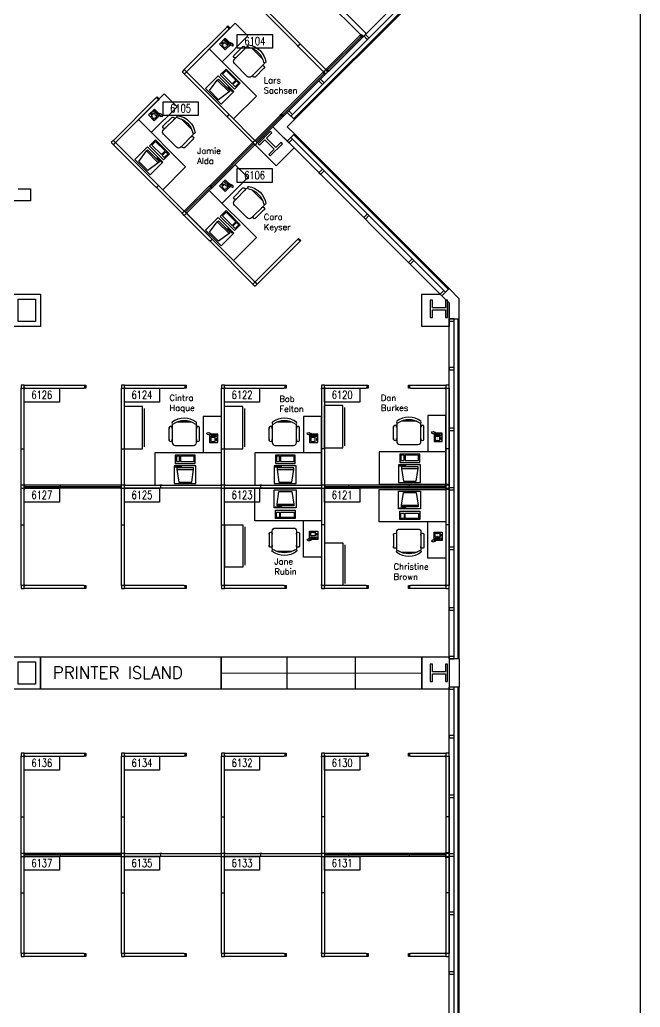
# Model space of a CAD drawing. Header units: inches. Extents: x 619 to 14864, y 611 to 3754.
# Drawn here: x 10324 to 10938, y 1973 to 2950 of the extents above; entities that cross this region are included whole.
import ezdxf
from ezdxf.enums import TextEntityAlignment as Align

# ---------------------------------------------------------------- set-up
doc = ezdxf.new("R2010")
doc.units = ezdxf.units.IN
doc.header["$MEASUREMENT"] = 0
doc.layers.get('0').update_dxf_attribs({"linetype": 'CONTINUOUS'})
for name, color, linetype in [('CHAIRS', 4, 'CONTINUOUS'), ('CPU', 6, 'CONTINUOUS'), ('E-B-FURR', 6, 'CONTINUOUS'), ('E-B-GLAZ', 8, 'CONTINUOUS'), ('E-B-MULL', 8, 'CONTINUOUS'), ('E-B-SHEL', 2, 'CONTINUOUS'), ('E-S-COLM', 8, 'CONTINUOUS'), ('EMPLOYEE', 1, 'CONTINUOUS'), ('FILE_CABINETS', 1, 'CONTINUOUS'), ('Frame', 10, 'CONTINUOUS'), ('FURNITURE', 3, 'CONTINUOUS'), ('PANELS_201', 6, 'CONTINUOUS'), ('PHONES', 4, 'CONTINUOUS'), ('PRINTER_ISLAND', 7, 'CONTINUOUS'), ('RMNUM', 40, 'CONTINUOUS')]:
    doc.layers.add(name, color=color, linetype=linetype)
doc.styles.add('ARCHITXT', font='simplex.shx')
doc.styles.add('ROMANS', font='romans', dxfattribs={"width": 0.75, "height": 8})

# ---------------------------------------------------------------- blocks, each defined once
blk = doc.blocks.new('RMNUM')
at = {"layer": 'RMNUM'}
blk.add_lwpolyline([(-16.33354, 6.674702), (18.388073, 6.674702), (18.388073, -6.982766), (-16.33354, -6.982766), (-16.33354, 6.674702)], dxfattribs=at)
at = {"layer": 'RMNUM', "style": 'ROMANS', "width": 0.75}
blk.add_attdef('NUMBER', text='', height=8, dxfattribs=at).set_placement((1.027267, 0.114097), align=Align.MIDDLE_CENTER)
blk = doc.blocks.new('DESK2')
for p, q in [((33, 0), (-33, 0)), ((-33, 0), (-33, -68)), ((33, -32), (33, 0)), ((-33, -32), (33, -32)), ((-15, -68), (-15, -32)), ((-33, -68), (-15, -68))]:
    blk.add_line(p, q)
blk = doc.blocks.new('RECTANG')
for p, q in [((1, 1), (0, 1)), ((0, 1), (0, 0)), ((1, 0), (1, 1)), ((0, 0), (1, 0))]:
    blk.add_line(p, q)
blk = doc.blocks.new('IBMAT', base_point=(61, 306))
for p, q in [((75, 307), (75, 306)), ((81, 307), (75, 307)), ((81, 306), (81, 307))]:
    blk.add_line(p, q)
at = {"xscale": 21, "yscale": 17, "zscale": 21}
blk.add_blockref('RECTANG', (61, 306), dxfattribs=at)
blk = doc.blocks.new('KEYBOARD', base_point=(60, 294))
for p, xscale, yscale, zscale in [((60, 294), 19, 8, 19), ((61, 295), 13, 5, 13), ((75, 295), 3, 5, 3)]:
    blk.add_blockref('RECTANG', p, dxfattribs=dict(xscale=xscale, yscale=yscale, zscale=zscale))
blk = doc.blocks.new('COMPUTER')
for p, q in [((-6.64, 16.23), (-8.5, 3.5)), ((6.08, 16.23), (-6.64, 16.23)), ((8, 3.5), (6.08, 16.23)), ((-8.5, 3.5), (-8.5, 2.04)), ((8, 3.5), (-8.5, 3.5)), ((-8.5, 2.04), (8, 2.04)), ((8, 2.04), (8, 3.5))]:
    blk.add_line(p, q)
at = {"xscale": 1.033846153846154, "yscale": 1.033846153846154, "zscale": 1.033846153846154}
for name, p in [('IBMAT', (-10.86, 0)), ('KEYBOARD', (-10.05, -10.5))]:
    blk.add_blockref(name, p, dxfattribs=at)
blk = doc.blocks.new('CHAIR7')
for p, q in [((20, 12), (3, 12)), ((5.12, 15.04), (17.88, 15.04)), ((0, 9), (0, -9)), ((23, -7.44), (23, 7.44)), ((3, -12), (20, -12)), ((5.12, -15), (17.88, -15))]:
    blk.add_line(p, q)
for centre, radius, start, end in [((3, 9), 3, 90, 180), ((5.56, 13.54), 1.56, 73.7398, 286.2602), ((17.44, 13.54), 1.56, 253.7398, 106.2602), ((20, 9), 3, 62.41556, 90), ((22.34, 11.12), 1.1, 53.30994, 212.02741), ((4.82, 0), 19.64, 327.57575, 32.42425), ((7, 0), 20, 323.1301, 36.8699), ((3, -9), 3, 180, 270), ((5.56, -13.5), 1.56, 73.7398, 286.2602), ((17.44, -13.5), 1.56, 253.7398, 106.2602), ((20, -9), 3, 270, 297.58444), ((22.34, -11.12), 1.1, 147.97259, 306.69006)]:
    blk.add_arc(centre, radius, start, end)
blk = doc.blocks.new('FC42X18D')
for p, q in [((-21, 0), (-21, -18)), ((-21, 0), (21, 0)), ((21, -18), (21, 0)), ((-21, -18), (21, -18)), ((-19, -20), (19, -20))]:
    blk.add_line(p, q)
blk = doc.blocks.new('FNPHONE')
for p, q in [((-9.1, 0.22), (-9.7, 0.02)), ((-8.9, 0.62), (-9.5, 0.42)), ((-8.7, 1.02), (-9.3, 0.82)), ((-8.5, 1.42), (-9.1, 1.22)), ((-8.3, 1.82), (-8.9, 1.62)), ((-7.14, 0.56), (-7.5, -0.58)), ((-7.29, 6.54), (-7.29, 1.54)), ((-6.29, 6.54), (-6.29, 1.54)), ((-3.87, 4.85), (-3.87, 4.85)), ((-3.87, 3.91), (-3.87, 3.91)), ((-3.87, 2.97), (-3.87, 2.97)), ((-3.87, 2.03), (-3.87, 2.03)), ((-2.94, 4.85), (-2.94, 4.85)), ((-2.94, 3.91), (-2.94, 3.91)), ((-2.94, 2.97), (-2.94, 2.97)), ((-2.94, 2.03), (-2.94, 2.03)), ((-2, 4.85), (-2, 4.85)), ((-2, 3.91), (-2, 3.91)), ((-2, 2.97), (-2, 2.97)), ((-2, 2.03), (-2, 2.03)), ((-9.3, -0.18), (-9.9, -0.38)), ((-9.3, -0.58), (-9.9, -0.78)), ((-9.3, -0.98), (-9.9, -1.18)), ((-9.3, -1.38), (-9.9, -1.58)), ((-9.1, -1.78), (-9.7, -1.98)), ((-8.9, -2.18), (-9.5, -2.38)), ((-8.43, -2.46), (-9.03, -2.66)), ((-7.9, -1.98), (-8.5, -2.18)), ((-7.7, -1.58), (-8.3, -1.78)), ((-7.5, -1.18), (-8.1, -1.38)), ((-7.3, -0.78), (-7.9, -0.98))]:
    blk.add_line(p, q)
for centre, start, end in [((-6.79, 6.54), 298.49146, 241.50854), ((-6.79, 1.54), 118.49146, 61.50854)]:
    blk.add_arc(centre, 1.05, start, end)
for p, xscale, yscale, zscale in [((-8.21, 0), 8.20528234483245, 8.104073169521023, 8.20528234483245), ((-4.81, 1.25), 3.75, 4.375, 3.75), ((-4.03, 6.72), 2.03125, 0.46875, 2.03125)]:
    blk.add_blockref('RECTANG', p, dxfattribs=dict(xscale=xscale, yscale=yscale, zscale=zscale))

msp = doc.modelspace()

# ---------------------------------------------------------------- linework, layer by layer
at = {"layer": 'E-B-FURR'}
for p, q in [((10748.63, 3018.14), (10588.63, 2858.14)), ((10666.85, 2936.39), (10592.6, 3010.63)), ((10663.31, 2932.85), (10589.07, 3007.1)), ((10664.28, 2933.82), (10663.31, 2932.85)), ((10665.88, 2935.41), (10666.85, 2936.39)), ((10577.67, 2805.46), (10556.81, 2826.32)), ((10741.56, 2676.93), (10595.35, 2823.14)), ((10322.72, 2782.7), (10334.72, 2782.7)), ((10334.72, 2782.7), (10334.72, 2770.7)), ((10334.72, 2770.7), (10144.72, 2770.7)), ((10748.63, 2318), (10748.63, 2654)), ((10748.63, 1958), (10748.63, 2290))]:
    msp.add_line(p, q, dxfattribs=at)
for points in [[(10556.81, 2826.32), (10574.49, 2844)], [(10574.49, 2844), (10595.35, 2823.14)], [(10577.67, 2805.46), (10595.35, 2823.14)], [(10748.63, 2669.86), (10748.63, 2646.52), (10721.63, 2646.52), (10721.63, 2678.52), (10739.97, 2678.52)]]:
    msp.add_lwpolyline(points, dxfattribs=at)
for points in [[(10344.63, 2678.52), (10344.63, 2646.52), (10317.63, 2646.52), (10317.63, 2678.52)], [(10339.63, 2673.52), (10339.63, 2651.52), (10322.63, 2651.52), (10322.63, 2673.52)], [(10344.63, 2320), (10344.63, 2288), (10317.63, 2288), (10317.63, 2320)], [(10339.63, 2315), (10339.63, 2293), (10322.63, 2293), (10322.63, 2315)], [(10748.63, 2320), (10748.63, 2288), (10721.63, 2288), (10721.63, 2320)]]:
    msp.add_lwpolyline(points, close=True, dxfattribs=at)
at = {"layer": 'E-B-GLAZ'}
for p, q in [((10743.65, 3006.08), (10592.17, 2854.61)), ((10746.47, 3003.26), (10595, 2851.78)), ((10747.18, 3002.55), (10595.7, 2851.07)), ((10745.1, 2680.46), (10592.17, 2833.39)), ((10747.93, 2683.29), (10595, 2836.22)), ((10748.63, 2684), (10595.7, 2836.93)), ((10753.63, 2318), (10753.63, 2654)), ((10757.63, 2318), (10757.63, 2654)), ((10758.63, 2318), (10758.63, 2654)), ((10753.63, 1958), (10753.63, 2290)), ((10757.63, 1958), (10757.63, 2290)), ((10758.63, 1958), (10758.63, 2290))]:
    msp.add_line(p, q, dxfattribs=at)
at = {"layer": 'E-B-MULL'}
for points in [[(10667.84, 2930.28), (10664.3, 2933.81), (10665.89, 2935.4), (10669.43, 2931.87)], [(10625.05, 2887.49), (10621.51, 2891.02), (10619.92, 2889.43), (10623.46, 2885.9)], [(10592.17, 2854.61), (10588.63, 2858.14), (10590.22, 2859.73), (10593.76, 2856.2)], [(10592.17, 2833.39), (10588.63, 2829.86), (10590.22, 2828.27), (10593.76, 2831.8)], [(10625.05, 2800.51), (10621.51, 2796.98), (10619.92, 2798.57), (10623.46, 2802.1)], [(10667.84, 2757.72), (10664.3, 2754.19), (10665.89, 2752.6), (10669.43, 2756.13)], [(10712.22, 2713.34), (10708.68, 2709.81), (10710.27, 2708.22), (10713.81, 2711.75)], [(10743.51, 2682.06), (10739.97, 2678.52), (10741.56, 2676.93), (10745.1, 2680.46)], [(10753.63, 2654), (10748.63, 2654), (10748.63, 2651.75), (10753.63, 2651.75)], [(10753.63, 2606), (10748.63, 2606), (10748.63, 2603.75), (10753.63, 2603.75)], [(10753.63, 2546), (10748.63, 2546), (10748.63, 2543.75), (10753.63, 2543.75)], [(10753.63, 2487.12), (10748.63, 2487.12), (10748.63, 2484.88), (10753.63, 2484.88)], [(10753.63, 2428.25), (10748.63, 2428.25), (10748.63, 2426), (10753.63, 2426)], [(10753.63, 2368.25), (10748.63, 2368.25), (10748.63, 2366), (10753.63, 2366)], [(10753.63, 2320.25), (10748.63, 2320.25), (10748.63, 2318), (10753.63, 2318)], [(10753.63, 2290), (10748.63, 2290), (10748.63, 2287.75), (10753.63, 2287.75)], [(10753.63, 2242), (10748.63, 2242), (10748.63, 2239.75), (10753.63, 2239.75)], [(10753.63, 2183), (10748.63, 2183), (10748.63, 2180.75), (10753.63, 2180.75)], [(10753.63, 2125.12), (10748.63, 2125.12), (10748.63, 2122.88), (10753.63, 2122.88)], [(10753.63, 2067.25), (10748.63, 2067.25), (10748.63, 2065), (10753.63, 2065)], [(10753.63, 2008.25), (10748.63, 2008.25), (10748.63, 2006), (10753.63, 2006)]]:
    msp.add_lwpolyline(points, close=True, dxfattribs=at)
at = {"layer": 'E-B-SHEL'}
for p, q in [((10588.63, 2858.14), (10574.49, 2844)), ((10595.7, 2851.07), (10588.63, 2858.14)), ((10588.63, 2829.86), (10574.49, 2844)), ((10595.7, 2851.07), (10588.63, 2844)), ((10595.7, 2836.93), (10588.63, 2844)), ((10595.7, 2836.93), (10588.63, 2829.86)), ((10741.56, 2676.93), (10748.63, 2684)), ((10741.56, 2676.93), (10748.63, 2669.86)), ((10748.63, 2684), (10758.63, 2674)), ((10748.63, 2654), (10748.63, 2669.86)), ((10758.63, 2654), (10758.63, 2674)), ((10748.63, 2654), (10758.63, 2654)), ((10758.63, 2318), (10748.63, 2318)), ((10748.63, 2318), (10748.63, 2290)), ((10758.63, 2318), (10758.63, 2290)), ((10758.63, 2290), (10748.63, 2290))]:
    msp.add_line(p, q, dxfattribs=at)
at = {"layer": 'E-S-COLM'}
for points in [[(10573.35, 2837.91), (10571.94, 2839.33), (10559.92, 2827.31), (10561.33, 2825.89), (10566.64, 2831.2), (10575.83, 2822), (10570.53, 2816.7), (10571.94, 2815.29), (10583.96, 2827.31), (10582.55, 2828.72), (10577.24, 2823.42), (10568.05, 2832.61)], [(10745.13, 2655.5), (10747.13, 2655.5), (10747.13, 2672.5), (10745.13, 2672.5), (10745.13, 2665), (10732.13, 2665), (10732.13, 2672.5), (10730.13, 2672.5), (10730.13, 2655.5), (10732.13, 2655.5), (10732.13, 2663), (10745.13, 2663)], [(10745.13, 2295.5), (10747.13, 2295.5), (10747.13, 2312.5), (10745.13, 2312.5), (10745.13, 2305), (10732.13, 2305), (10732.13, 2312.5), (10730.13, 2312.5), (10730.13, 2295.5), (10732.13, 2295.5), (10732.13, 2303), (10745.13, 2303)]]:
    msp.add_lwpolyline(points, close=True, dxfattribs=at)
at = {"layer": 'FILE_CABINETS'}
for p, q in [((10588.11, 2319.78), (10588.15, 2287.83)), ((10655.69, 2320), (10655.74, 2287.92)), ((10523.31, 2303.88), (10721.63, 2304))]:
    msp.add_line(p, q, dxfattribs=at)
msp.add_lwpolyline([(10523.31, 2320), (10721.63, 2320), (10721.63, 2288), (10523.31, 2287.75)], close=True, dxfattribs=at)
at = {"layer": 'Frame', "lineweight": -3}
msp.add_lwpolyline([(7993.64, 3753.89), (10937.7, 3753.89), (10937.7, 610.73), (7993.64, 610.73)], close=True, dxfattribs=at)
at = {"layer": 'PANELS_201', "linetype": 'Continuous'}
for p, q in [((10628.94, 2898.45), (10626.82, 2900.57)), ((10624.7, 2898.45), (10626.82, 2896.33)), ((10584.39, 2853.9), (10582.27, 2856.02)), ((10745.63, 2526.5), (10745.63, 2524.5)), ((10748.63, 2525.5), (10745.63, 2525.5)), ((10748.63, 2526.5), (10748.63, 2524.5)), ((10428.63, 2489.5), (10462.63, 2489.5)), ((10462.63, 2486.5), (10428.63, 2486.5)), ((10464.63, 2489.5), (10522.63, 2489.5)), ((10522.63, 2486.5), (10464.63, 2486.5)), ((10527.63, 2489.5), (10561.63, 2489.5)), ((10561.63, 2486.5), (10527.63, 2486.5)), ((10563.63, 2489.5), (10621.63, 2489.5)), ((10621.63, 2486.5), (10563.63, 2486.5)), ((10748.63, 2489.5), (10745.63, 2489.5)), ((10745.63, 2486.5), (10748.63, 2486.5)), ((10745.63, 2451.5), (10745.63, 2449.5)), ((10748.63, 2451.5), (10748.63, 2449.5)), ((10748.63, 2450.5), (10745.63, 2450.5)), ((10745.63, 2162.5), (10745.63, 2160.5)), ((10748.63, 2161.5), (10745.63, 2161.5)), ((10748.63, 2162.5), (10748.63, 2160.5)), ((10428.63, 2125.5), (10462.63, 2125.5)), ((10462.63, 2122.5), (10428.63, 2122.5)), ((10464.63, 2125.5), (10522.63, 2125.5)), ((10522.63, 2122.5), (10464.63, 2122.5)), ((10527.63, 2125.5), (10561.63, 2125.5)), ((10561.63, 2122.5), (10527.63, 2122.5)), ((10563.63, 2125.5), (10621.63, 2125.5)), ((10621.63, 2122.5), (10563.63, 2122.5)), ((10748.63, 2125.5), (10745.63, 2125.5)), ((10745.63, 2122.5), (10748.63, 2122.5)), ((10745.63, 2087.5), (10745.63, 2085.5)), ((10748.63, 2086.5), (10745.63, 2086.5)), ((10748.63, 2087.5), (10748.63, 2085.5))]:
    msp.add_line(p, q, dxfattribs=at)
for points in [[(10598.53, 2924.61), (10557.52, 2965.62)], [(10600.65, 2926.73), (10559.64, 2967.74)], [(10487.52, 2901.28), (10528.53, 2942.29)], [(10489.64, 2899.15), (10530.65, 2940.17)], [(10528.53, 2942.29), (10529.24, 2942.99), (10529.94, 2943.7), (10532.07, 2941.58), (10530.65, 2940.17)], [(10531.36, 2940.87), (10529.24, 2942.99)], [(10660.05, 2933.8), (10627.52, 2901.28)], [(10661.82, 2933.45), (10627.88, 2899.51)], [(10662.17, 2931.68), (10629.65, 2899.15)], [(10660.13, 2933.95), (10660.87, 2934.62), (10661.62, 2935.29), (10663.62, 2933.06), (10662.14, 2931.72)], [(10662.88, 2932.39), (10660.87, 2934.62)], [(10599.95, 2923.2), (10598.53, 2924.61)], [(10599.24, 2923.9), (10601.36, 2926.02)], [(10623.99, 2899.15), (10599.95, 2923.2)], [(10602.07, 2925.32), (10600.65, 2926.73)], [(10626.11, 2901.28), (10602.07, 2925.32)], [(10486.81, 2900.57), (10484.69, 2898.45), (10486.81, 2896.33)], [(10489.64, 2899.15), (10488.93, 2898.45), (10486.81, 2900.57), (10487.52, 2901.28)], [(10626.11, 2901.28), (10626.82, 2900.57), (10624.7, 2898.45), (10623.99, 2899.15)], [(10626.11, 2899.86), (10626.82, 2900.57), (10627.52, 2901.28), (10629.65, 2899.15), (10628.23, 2897.74)], [(10629.65, 2899.15), (10628.94, 2898.45), (10626.82, 2900.57), (10627.52, 2901.28)], [(10487.52, 2895.62), (10486.81, 2896.33), (10488.93, 2898.45), (10489.64, 2897.74)], [(10528.53, 2854.61), (10487.52, 2895.62)], [(10530.65, 2856.73), (10489.64, 2897.74)], [(10623.99, 2897.74), (10582.98, 2856.73)], [(10625.76, 2897.39), (10583.33, 2854.96)], [(10626.11, 2895.62), (10585.1, 2854.61)], [(10627.52, 2897.03), (10626.82, 2896.33), (10626.11, 2895.62), (10623.99, 2897.74), (10625.4, 2899.15)], [(10623.99, 2897.74), (10624.7, 2898.45), (10626.82, 2896.33), (10626.11, 2895.62)], [(10628.94, 2898.45), (10626.82, 2896.33)], [(10417.51, 2831.27), (10458.53, 2872.28)], [(10458.53, 2872.28), (10459.23, 2872.99), (10459.94, 2873.7), (10462.06, 2871.58), (10460.65, 2870.16)], [(10461.35, 2870.87), (10459.23, 2872.99)], [(10419.64, 2829.15), (10460.65, 2870.16)], [(10529.94, 2853.19), (10528.53, 2854.61)], [(10529.24, 2853.9), (10531.36, 2856.02)], [(10553.99, 2829.15), (10529.94, 2853.19)], [(10532.07, 2855.31), (10530.65, 2856.73)], [(10556.11, 2831.27), (10532.07, 2855.31)], [(10581.56, 2855.31), (10557.52, 2831.27)], [(10583.33, 2854.96), (10557.87, 2829.5)], [(10583.68, 2853.19), (10559.64, 2829.15)], [(10581.56, 2855.31), (10582.27, 2856.02), (10582.98, 2856.73), (10585.1, 2854.61), (10583.68, 2853.19)], [(10582.98, 2856.73), (10581.56, 2855.31)], [(10584.39, 2853.9), (10582.27, 2856.02)], [(10585.1, 2854.61), (10583.68, 2853.19)], [(10416.81, 2830.56), (10414.69, 2828.44), (10416.81, 2826.32)], [(10419.64, 2829.15), (10418.93, 2828.44), (10416.81, 2830.56), (10417.51, 2831.27)], [(10417.51, 2825.62), (10416.81, 2826.32), (10418.93, 2828.44), (10419.64, 2827.74)], [(10458.53, 2784.6), (10417.51, 2825.62)], [(10460.65, 2786.72), (10419.64, 2827.74)], [(10512.97, 2786.72), (10553.99, 2827.74)], [(10513.33, 2784.96), (10555.75, 2827.38)], [(10515.09, 2784.6), (10556.11, 2825.62)], [(10556.11, 2831.27), (10556.81, 2830.56), (10554.69, 2828.44), (10553.99, 2829.15)], [(10553.99, 2827.74), (10554.69, 2828.44), (10556.81, 2826.32), (10556.11, 2825.62)], [(10559.64, 2829.15), (10558.94, 2828.44), (10556.81, 2830.56), (10557.52, 2831.27)], [(10558.94, 2828.44), (10556.81, 2826.32)], [(10459.94, 2783.19), (10458.53, 2784.6)], [(10459.23, 2783.9), (10461.35, 2786.02)], [(10483.98, 2759.15), (10459.94, 2783.19)], [(10462.06, 2785.31), (10460.65, 2786.72)], [(10486.1, 2761.27), (10462.06, 2785.31)], [(10487.52, 2761.27), (10511.56, 2785.31)], [(10487.87, 2759.5), (10513.33, 2784.96)], [(10489.64, 2759.15), (10513.68, 2783.19)], [(10511.56, 2785.31), (10512.97, 2786.72)], [(10512.27, 2786.02), (10514.39, 2783.9)], [(10513.68, 2783.19), (10515.09, 2784.6)], [(10486.1, 2761.27), (10486.81, 2760.56), (10484.69, 2758.44), (10483.98, 2759.15)], [(10486.81, 2756.32), (10484.69, 2758.44)], [(10489.64, 2759.15), (10488.93, 2758.44), (10486.81, 2760.56), (10487.52, 2761.27)], [(10487.52, 2755.61), (10486.81, 2756.32), (10488.93, 2758.44), (10489.64, 2757.73)], [(10511.56, 2731.57), (10487.52, 2755.61)], [(10513.68, 2733.69), (10489.64, 2757.73)], [(10512.97, 2730.16), (10511.56, 2731.57)], [(10512.27, 2730.86), (10514.39, 2732.98)], [(10553.99, 2689.14), (10512.97, 2730.16)], [(10515.09, 2732.28), (10513.68, 2733.69)], [(10556.11, 2691.26), (10515.09, 2732.28)], [(10598.53, 2732.28), (10557.52, 2691.26)], [(10600.65, 2730.16), (10559.64, 2689.14)], [(10598.53, 2732.28), (10599.24, 2732.98), (10599.95, 2733.69), (10602.07, 2731.57), (10600.65, 2730.16)], [(10601.36, 2730.86), (10599.24, 2732.98)], [(10556.11, 2691.26), (10556.81, 2690.56), (10554.69, 2688.44), (10553.99, 2689.14)], [(10554.69, 2688.44), (10556.81, 2686.32), (10558.94, 2688.44)], [(10559.64, 2689.14), (10558.94, 2688.44), (10556.81, 2690.56), (10557.52, 2691.26)], [(10328.63, 2588.5), (10325.63, 2588.5), (10325.63, 2585.5)], [(10329.63, 2585.5), (10328.63, 2585.5), (10328.63, 2588.5), (10329.63, 2588.5)], [(10329.63, 2588.5), (10387.63, 2588.5)], [(10387.63, 2588.5), (10388.63, 2588.5), (10389.63, 2588.5), (10389.63, 2585.5), (10387.63, 2585.5)], [(10388.63, 2585.5), (10388.63, 2588.5)], [(10427.63, 2588.5), (10424.63, 2588.5), (10424.63, 2585.5)], [(10428.63, 2585.5), (10427.63, 2585.5), (10427.63, 2588.5), (10428.63, 2588.5)], [(10428.63, 2588.5), (10486.63, 2588.5)], [(10486.63, 2588.5), (10487.63, 2588.5), (10488.63, 2588.5), (10488.63, 2585.5), (10486.63, 2585.5)], [(10487.63, 2585.5), (10487.63, 2588.5)], [(10526.63, 2588.5), (10523.63, 2588.5), (10523.63, 2585.5)], [(10527.63, 2585.5), (10526.63, 2585.5), (10526.63, 2588.5), (10527.63, 2588.5)], [(10527.63, 2588.5), (10585.63, 2588.5)], [(10585.63, 2588.5), (10586.63, 2588.5), (10587.63, 2588.5), (10587.63, 2585.5), (10585.63, 2585.5)], [(10586.63, 2585.5), (10586.63, 2588.5)], [(10625.63, 2588.5), (10622.63, 2588.5), (10622.63, 2585.5)], [(10626.63, 2585.5), (10625.63, 2585.5), (10625.63, 2588.5), (10626.63, 2588.5)], [(10626.63, 2588.5), (10666.63, 2588.5)], [(10666.63, 2588.5), (10667.63, 2588.5), (10668.63, 2588.5), (10668.63, 2585.5), (10666.63, 2585.5)], [(10667.63, 2585.5), (10667.63, 2588.5)], [(10710.63, 2585.5), (10709.63, 2585.5), (10708.63, 2585.5), (10708.63, 2588.5), (10710.63, 2588.5)], [(10709.63, 2588.5), (10709.63, 2585.5)], [(10710.63, 2588.5), (10744.63, 2588.5)], [(10744.63, 2588.5), (10745.63, 2588.5), (10745.63, 2585.5), (10744.63, 2585.5)], [(10748.63, 2585.5), (10748.63, 2588.5), (10745.63, 2588.5)], [(10325.63, 2584.5), (10325.63, 2585.5), (10328.63, 2585.5), (10328.63, 2584.5)], [(10325.63, 2526.5), (10325.63, 2584.5)], [(10328.63, 2526.5), (10328.63, 2584.5)], [(10329.63, 2585.5), (10387.63, 2585.5)], [(10424.63, 2584.5), (10424.63, 2585.5), (10427.63, 2585.5), (10427.63, 2584.5)], [(10424.63, 2526.5), (10424.63, 2584.5)], [(10427.63, 2526.5), (10427.63, 2584.5)], [(10428.63, 2585.5), (10486.63, 2585.5)], [(10523.63, 2584.5), (10523.63, 2585.5), (10526.63, 2585.5), (10526.63, 2584.5)], [(10523.63, 2526.5), (10523.63, 2584.5)], [(10526.63, 2526.5), (10526.63, 2584.5)], [(10527.63, 2585.5), (10585.63, 2585.5)], [(10622.63, 2584.5), (10622.63, 2585.5), (10625.63, 2585.5), (10625.63, 2584.5)], [(10622.63, 2584.5), (10622.63, 2526.5)], [(10625.63, 2584.5), (10625.63, 2526.5)], [(10626.63, 2585.5), (10666.63, 2585.5)], [(10710.63, 2585.5), (10744.63, 2585.5)], [(10745.63, 2584.5), (10745.63, 2585.5), (10748.63, 2585.5), (10748.63, 2584.5)], [(10745.63, 2584.5), (10745.63, 2526.5)], [(10748.63, 2584.5), (10748.63, 2526.5)], [(10325.63, 2524.5), (10325.63, 2526.5)], [(10325.63, 2525.5), (10328.63, 2525.5)], [(10325.63, 2490.5), (10325.63, 2524.5)], [(10328.63, 2524.5), (10328.63, 2526.5)], [(10328.63, 2490.5), (10328.63, 2524.5)], [(10424.63, 2524.5), (10424.63, 2526.5)], [(10424.63, 2525.5), (10427.63, 2525.5)], [(10424.63, 2490.5), (10424.63, 2524.5)], [(10427.63, 2524.5), (10427.63, 2526.5)], [(10427.63, 2490.5), (10427.63, 2524.5)], [(10523.63, 2524.5), (10523.63, 2526.5)], [(10523.63, 2525.5), (10526.63, 2525.5)], [(10523.63, 2490.5), (10523.63, 2524.5)], [(10526.63, 2524.5), (10526.63, 2526.5)], [(10526.63, 2490.5), (10526.63, 2524.5)], [(10622.63, 2526.5), (10622.63, 2524.5)], [(10625.63, 2525.5), (10622.63, 2525.5)], [(10622.63, 2524.5), (10622.63, 2490.5)], [(10625.63, 2526.5), (10625.63, 2524.5)], [(10625.63, 2524.5), (10625.63, 2490.5)], [(10745.63, 2524.5), (10745.63, 2490.5)], [(10748.63, 2524.5), (10748.63, 2490.5)], [(10328.63, 2490.5), (10328.63, 2489.5), (10325.63, 2489.5), (10325.63, 2490.5)], [(10427.63, 2490.5), (10427.63, 2489.5), (10424.63, 2489.5), (10424.63, 2490.5)], [(10526.63, 2490.5), (10526.63, 2489.5), (10523.63, 2489.5), (10523.63, 2490.5)], [(10625.63, 2490.5), (10625.63, 2489.5), (10622.63, 2489.5), (10622.63, 2490.5)], [(10748.63, 2490.5), (10748.63, 2489.5), (10745.63, 2489.5), (10745.63, 2490.5)], [(10745.63, 2488.5), (10745.63, 2489.5), (10745.63, 2490.5), (10748.63, 2490.5), (10748.63, 2488.5)], [(10325.63, 2486.5), (10325.63, 2489.5)], [(10325.63, 2485.5), (10325.63, 2486.5), (10328.63, 2486.5), (10328.63, 2485.5)], [(10325.63, 2451.5), (10325.63, 2485.5)], [(10329.63, 2486.5), (10328.63, 2486.5), (10328.63, 2489.5), (10329.63, 2489.5)], [(10364.63, 2488), (10328.63, 2488)], [(10328.63, 2451.5), (10328.63, 2485.5)], [(10363.63, 2489.5), (10329.63, 2489.5)], [(10363.63, 2486.5), (10329.63, 2486.5)], [(10365.63, 2489.5), (10363.63, 2489.5)], [(10365.63, 2486.5), (10363.63, 2486.5)], [(10364.63, 2486.5), (10364.63, 2489.5)], [(10424.63, 2488), (10364.63, 2488)], [(10423.63, 2489.5), (10365.63, 2489.5)], [(10423.63, 2486.5), (10365.63, 2486.5)], [(10423.63, 2486.5), (10424.63, 2486.5), (10424.63, 2489.5), (10423.63, 2489.5)], [(10424.63, 2485.5), (10424.63, 2486.5), (10427.63, 2486.5), (10427.63, 2485.5)], [(10424.63, 2451.5), (10424.63, 2485.5)], [(10428.63, 2486.5), (10427.63, 2486.5), (10427.63, 2489.5), (10428.63, 2489.5)], [(10427.63, 2451.5), (10427.63, 2485.5)], [(10464.63, 2489.5), (10462.63, 2489.5)], [(10464.63, 2486.5), (10462.63, 2486.5)], [(10463.63, 2486.5), (10463.63, 2489.5)], [(10522.63, 2486.5), (10523.63, 2486.5), (10523.63, 2489.5), (10522.63, 2489.5)], [(10523.63, 2485.5), (10523.63, 2486.5), (10526.63, 2486.5), (10526.63, 2485.5)], [(10523.63, 2451.5), (10523.63, 2485.5)], [(10527.63, 2486.5), (10526.63, 2486.5), (10526.63, 2489.5), (10527.63, 2489.5)], [(10526.63, 2451.5), (10526.63, 2485.5)], [(10563.63, 2489.5), (10561.63, 2489.5)], [(10563.63, 2486.5), (10561.63, 2486.5)], [(10562.63, 2486.5), (10562.63, 2489.5)], [(10621.63, 2489.5), (10622.63, 2489.5), (10622.63, 2486.5), (10621.63, 2486.5)], [(10622.63, 2485.5), (10622.63, 2486.5), (10625.63, 2486.5), (10625.63, 2485.5)], [(10622.63, 2485.5), (10622.63, 2451.5)], [(10626.63, 2489.5), (10625.63, 2489.5), (10625.63, 2486.5), (10626.63, 2486.5)], [(10649.63, 2488), (10625.63, 2488)], [(10625.63, 2485.5), (10625.63, 2451.5)], [(10648.63, 2489.5), (10626.63, 2489.5)], [(10648.63, 2486.5), (10626.63, 2486.5)], [(10650.63, 2489.5), (10648.63, 2489.5)], [(10650.63, 2486.5), (10648.63, 2486.5)], [(10649.63, 2486.5), (10649.63, 2489.5)], [(10709.63, 2488), (10649.63, 2488)], [(10708.63, 2489.5), (10650.63, 2489.5)], [(10708.63, 2486.5), (10650.63, 2486.5)], [(10710.63, 2489.5), (10708.63, 2489.5)], [(10710.63, 2486.5), (10708.63, 2486.5)], [(10709.63, 2486.5), (10709.63, 2489.5)], [(10745.63, 2488), (10709.63, 2488)], [(10744.63, 2489.5), (10710.63, 2489.5)], [(10744.63, 2486.5), (10710.63, 2486.5)], [(10744.63, 2489.5), (10745.63, 2489.5), (10745.63, 2486.5), (10744.63, 2486.5)], [(10748.63, 2487.5), (10748.63, 2486.5), (10748.63, 2485.5), (10745.63, 2485.5), (10745.63, 2487.5)], [(10745.63, 2485.5), (10745.63, 2486.5), (10748.63, 2486.5), (10748.63, 2485.5)], [(10745.63, 2485.5), (10745.63, 2451.5)], [(10748.63, 2489.5), (10748.63, 2486.5)], [(10748.63, 2485.5), (10748.63, 2451.5)], [(10325.63, 2449.5), (10325.63, 2451.5)], [(10328.63, 2449.5), (10328.63, 2451.5)], [(10424.63, 2449.5), (10424.63, 2451.5)], [(10427.63, 2449.5), (10427.63, 2451.5)], [(10523.63, 2449.5), (10523.63, 2451.5)], [(10526.63, 2449.5), (10526.63, 2451.5)], [(10622.63, 2451.5), (10622.63, 2449.5)], [(10625.63, 2451.5), (10625.63, 2449.5)], [(10325.63, 2450.5), (10328.63, 2450.5)], [(10325.63, 2391.5), (10325.63, 2449.5)], [(10328.63, 2391.5), (10328.63, 2449.5)], [(10424.63, 2450.5), (10427.63, 2450.5)], [(10424.63, 2391.5), (10424.63, 2449.5)], [(10427.63, 2391.5), (10427.63, 2449.5)], [(10523.63, 2450.5), (10526.63, 2450.5)], [(10523.63, 2391.5), (10523.63, 2449.5)], [(10526.63, 2391.5), (10526.63, 2449.5)], [(10625.63, 2450.5), (10622.63, 2450.5)], [(10622.63, 2449.5), (10622.63, 2391.5)], [(10625.63, 2449.5), (10625.63, 2391.5)], [(10745.63, 2449.5), (10745.63, 2391.5)], [(10748.63, 2449.5), (10748.63, 2391.5)], [(10328.63, 2391.5), (10328.63, 2390.5), (10325.63, 2390.5), (10325.63, 2391.5)], [(10325.63, 2390.5), (10325.63, 2387.5), (10328.63, 2387.5)], [(10329.63, 2387.5), (10328.63, 2387.5), (10328.63, 2390.5), (10329.63, 2390.5)], [(10387.63, 2390.5), (10329.63, 2390.5)], [(10387.63, 2387.5), (10329.63, 2387.5)], [(10387.63, 2390.5), (10388.63, 2390.5), (10389.63, 2390.5), (10389.63, 2387.5), (10387.63, 2387.5)], [(10388.63, 2387.5), (10388.63, 2390.5)], [(10427.63, 2391.5), (10427.63, 2390.5), (10424.63, 2390.5), (10424.63, 2391.5)], [(10424.63, 2390.5), (10424.63, 2387.5), (10427.63, 2387.5)], [(10428.63, 2387.5), (10427.63, 2387.5), (10427.63, 2390.5), (10428.63, 2390.5)], [(10486.63, 2390.5), (10428.63, 2390.5)], [(10486.63, 2387.5), (10428.63, 2387.5)], [(10486.63, 2390.5), (10487.63, 2390.5), (10488.63, 2390.5), (10488.63, 2387.5), (10486.63, 2387.5)], [(10487.63, 2387.5), (10487.63, 2390.5)], [(10526.63, 2391.5), (10526.63, 2390.5), (10523.63, 2390.5), (10523.63, 2391.5)], [(10523.63, 2390.5), (10523.63, 2387.5), (10526.63, 2387.5)], [(10527.63, 2387.5), (10526.63, 2387.5), (10526.63, 2390.5), (10527.63, 2390.5)], [(10585.63, 2390.5), (10527.63, 2390.5)], [(10585.63, 2387.5), (10527.63, 2387.5)], [(10585.63, 2390.5), (10586.63, 2390.5), (10587.63, 2390.5), (10587.63, 2387.5), (10585.63, 2387.5)], [(10586.63, 2387.5), (10586.63, 2390.5)], [(10625.63, 2391.5), (10625.63, 2390.5), (10622.63, 2390.5), (10622.63, 2391.5)], [(10622.63, 2390.5), (10622.63, 2387.5), (10625.63, 2387.5)], [(10626.63, 2387.5), (10625.63, 2387.5), (10625.63, 2390.5), (10626.63, 2390.5)], [(10666.63, 2390.5), (10626.63, 2390.5)], [(10666.63, 2387.5), (10626.63, 2387.5)], [(10666.63, 2390.5), (10667.63, 2390.5), (10668.63, 2390.5), (10668.63, 2387.5), (10666.63, 2387.5)], [(10667.63, 2387.5), (10667.63, 2390.5)], [(10710.63, 2387.5), (10709.63, 2387.5), (10708.63, 2387.5), (10708.63, 2390.5), (10710.63, 2390.5)], [(10709.63, 2390.5), (10709.63, 2387.5)], [(10744.63, 2390.5), (10710.63, 2390.5)], [(10744.63, 2387.5), (10710.63, 2387.5)], [(10744.63, 2390.5), (10745.63, 2390.5), (10745.63, 2387.5), (10744.63, 2387.5)], [(10748.63, 2391.5), (10748.63, 2390.5), (10745.63, 2390.5), (10745.63, 2391.5)], [(10745.63, 2387.5), (10748.63, 2387.5), (10748.63, 2390.5)], [(10328.63, 2224.5), (10325.63, 2224.5), (10325.63, 2221.5)], [(10325.63, 2220.5), (10325.63, 2221.5), (10328.63, 2221.5), (10328.63, 2220.5)], [(10325.63, 2162.5), (10325.63, 2220.5)], [(10329.63, 2221.5), (10328.63, 2221.5), (10328.63, 2224.5), (10329.63, 2224.5)], [(10328.63, 2162.5), (10328.63, 2220.5)], [(10329.63, 2224.5), (10387.63, 2224.5)], [(10329.63, 2221.5), (10387.63, 2221.5)], [(10387.63, 2224.5), (10388.63, 2224.5), (10389.63, 2224.5), (10389.63, 2221.5), (10387.63, 2221.5)], [(10388.63, 2221.5), (10388.63, 2224.5)], [(10427.63, 2224.5), (10424.63, 2224.5), (10424.63, 2221.5)], [(10424.63, 2220.5), (10424.63, 2221.5), (10427.63, 2221.5), (10427.63, 2220.5)], [(10424.63, 2162.5), (10424.63, 2220.5)], [(10428.63, 2221.5), (10427.63, 2221.5), (10427.63, 2224.5), (10428.63, 2224.5)], [(10427.63, 2162.5), (10427.63, 2220.5)], [(10428.63, 2224.5), (10486.63, 2224.5)], [(10428.63, 2221.5), (10486.63, 2221.5)], [(10486.63, 2224.5), (10487.63, 2224.5), (10488.63, 2224.5), (10488.63, 2221.5), (10486.63, 2221.5)], [(10487.63, 2221.5), (10487.63, 2224.5)], [(10526.63, 2224.5), (10523.63, 2224.5), (10523.63, 2221.5)], [(10523.63, 2220.5), (10523.63, 2221.5), (10526.63, 2221.5), (10526.63, 2220.5)], [(10523.63, 2162.5), (10523.63, 2220.5)], [(10527.63, 2221.5), (10526.63, 2221.5), (10526.63, 2224.5), (10527.63, 2224.5)], [(10526.63, 2162.5), (10526.63, 2220.5)], [(10527.63, 2224.5), (10585.63, 2224.5)], [(10527.63, 2221.5), (10585.63, 2221.5)], [(10585.63, 2224.5), (10586.63, 2224.5), (10587.63, 2224.5), (10587.63, 2221.5), (10585.63, 2221.5)], [(10586.63, 2221.5), (10586.63, 2224.5)], [(10625.63, 2224.5), (10622.63, 2224.5), (10622.63, 2221.5)], [(10622.63, 2220.5), (10622.63, 2221.5), (10625.63, 2221.5), (10625.63, 2220.5)], [(10622.63, 2220.5), (10622.63, 2162.5)], [(10626.63, 2221.5), (10625.63, 2221.5), (10625.63, 2224.5), (10626.63, 2224.5)], [(10625.63, 2220.5), (10625.63, 2162.5)], [(10626.63, 2224.5), (10666.63, 2224.5)], [(10626.63, 2221.5), (10666.63, 2221.5)], [(10666.63, 2224.5), (10667.63, 2224.5), (10668.63, 2224.5), (10668.63, 2221.5), (10666.63, 2221.5)], [(10667.63, 2221.5), (10667.63, 2224.5)], [(10710.63, 2221.5), (10709.63, 2221.5), (10708.63, 2221.5), (10708.63, 2224.5), (10710.63, 2224.5)], [(10709.63, 2224.5), (10709.63, 2221.5)], [(10710.63, 2224.5), (10744.63, 2224.5)], [(10710.63, 2221.5), (10744.63, 2221.5)], [(10744.63, 2224.5), (10745.63, 2224.5), (10745.63, 2221.5), (10744.63, 2221.5)], [(10748.63, 2221.5), (10748.63, 2224.5), (10745.63, 2224.5)], [(10745.63, 2220.5), (10745.63, 2221.5), (10748.63, 2221.5), (10748.63, 2220.5)], [(10745.63, 2220.5), (10745.63, 2162.5)], [(10748.63, 2220.5), (10748.63, 2162.5)], [(10325.63, 2160.5), (10325.63, 2162.5)], [(10325.63, 2161.5), (10328.63, 2161.5)], [(10325.63, 2126.5), (10325.63, 2160.5)], [(10328.63, 2160.5), (10328.63, 2162.5)], [(10328.63, 2126.5), (10328.63, 2160.5)], [(10424.63, 2160.5), (10424.63, 2162.5)], [(10424.63, 2161.5), (10427.63, 2161.5)], [(10424.63, 2126.5), (10424.63, 2160.5)], [(10427.63, 2160.5), (10427.63, 2162.5)], [(10427.63, 2126.5), (10427.63, 2160.5)], [(10523.63, 2160.5), (10523.63, 2162.5)], [(10523.63, 2161.5), (10526.63, 2161.5)], [(10523.63, 2126.5), (10523.63, 2160.5)], [(10526.63, 2160.5), (10526.63, 2162.5)], [(10526.63, 2126.5), (10526.63, 2160.5)], [(10622.63, 2162.5), (10622.63, 2160.5)], [(10625.63, 2161.5), (10622.63, 2161.5)], [(10622.63, 2160.5), (10622.63, 2126.5)], [(10625.63, 2162.5), (10625.63, 2160.5)], [(10625.63, 2160.5), (10625.63, 2126.5)], [(10745.63, 2160.5), (10745.63, 2126.5)], [(10748.63, 2160.5), (10748.63, 2126.5)], [(10328.63, 2126.5), (10328.63, 2125.5), (10325.63, 2125.5), (10325.63, 2126.5)], [(10325.63, 2122.5), (10325.63, 2125.5)], [(10325.63, 2121.5), (10325.63, 2122.5), (10328.63, 2122.5), (10328.63, 2121.5)], [(10325.63, 2087.5), (10325.63, 2121.5)], [(10329.63, 2122.5), (10328.63, 2122.5), (10328.63, 2125.5), (10329.63, 2125.5)], [(10364.63, 2124), (10328.63, 2124)], [(10328.63, 2087.5), (10328.63, 2121.5)], [(10363.63, 2125.5), (10329.63, 2125.5)], [(10363.63, 2122.5), (10329.63, 2122.5)], [(10365.63, 2125.5), (10363.63, 2125.5)], [(10365.63, 2122.5), (10363.63, 2122.5)], [(10364.63, 2122.5), (10364.63, 2125.5)], [(10424.63, 2124), (10364.63, 2124)], [(10423.63, 2125.5), (10365.63, 2125.5)], [(10423.63, 2122.5), (10365.63, 2122.5)], [(10423.63, 2122.5), (10424.63, 2122.5), (10424.63, 2125.5), (10423.63, 2125.5)], [(10427.63, 2126.5), (10427.63, 2125.5), (10424.63, 2125.5), (10424.63, 2126.5)], [(10424.63, 2121.5), (10424.63, 2122.5), (10427.63, 2122.5), (10427.63, 2121.5)], [(10424.63, 2087.5), (10424.63, 2121.5)], [(10428.63, 2122.5), (10427.63, 2122.5), (10427.63, 2125.5), (10428.63, 2125.5)], [(10427.63, 2087.5), (10427.63, 2121.5)], [(10464.63, 2125.5), (10462.63, 2125.5)], [(10464.63, 2122.5), (10462.63, 2122.5)], [(10463.63, 2122.5), (10463.63, 2125.5)], [(10522.63, 2122.5), (10523.63, 2122.5), (10523.63, 2125.5), (10522.63, 2125.5)], [(10526.63, 2126.5), (10526.63, 2125.5), (10523.63, 2125.5), (10523.63, 2126.5)], [(10523.63, 2121.5), (10523.63, 2122.5), (10526.63, 2122.5), (10526.63, 2121.5)], [(10523.63, 2087.5), (10523.63, 2121.5)], [(10527.63, 2122.5), (10526.63, 2122.5), (10526.63, 2125.5), (10527.63, 2125.5)], [(10526.63, 2087.5), (10526.63, 2121.5)], [(10563.63, 2125.5), (10561.63, 2125.5)], [(10563.63, 2122.5), (10561.63, 2122.5)], [(10562.63, 2122.5), (10562.63, 2125.5)], [(10621.63, 2125.5), (10622.63, 2125.5), (10622.63, 2122.5), (10621.63, 2122.5)], [(10625.63, 2126.5), (10625.63, 2125.5), (10622.63, 2125.5), (10622.63, 2126.5)], [(10622.63, 2121.5), (10622.63, 2122.5), (10625.63, 2122.5), (10625.63, 2121.5)], [(10622.63, 2121.5), (10622.63, 2087.5)], [(10626.63, 2125.5), (10625.63, 2125.5), (10625.63, 2122.5), (10626.63, 2122.5)], [(10649.63, 2124), (10625.63, 2124)], [(10625.63, 2121.5), (10625.63, 2087.5)], [(10648.63, 2125.5), (10626.63, 2125.5)], [(10648.63, 2122.5), (10626.63, 2122.5)], [(10650.63, 2125.5), (10648.63, 2125.5)], [(10650.63, 2122.5), (10648.63, 2122.5)], [(10649.63, 2122.5), (10649.63, 2125.5)], [(10709.63, 2124), (10649.63, 2124)], [(10708.63, 2125.5), (10650.63, 2125.5)], [(10708.63, 2122.5), (10650.63, 2122.5)], [(10710.63, 2125.5), (10708.63, 2125.5)], [(10710.63, 2122.5), (10708.63, 2122.5)], [(10709.63, 2122.5), (10709.63, 2125.5)], [(10745.63, 2124), (10709.63, 2124)], [(10744.63, 2125.5), (10710.63, 2125.5)], [(10744.63, 2122.5), (10710.63, 2122.5)], [(10744.63, 2125.5), (10745.63, 2125.5), (10745.63, 2122.5), (10744.63, 2122.5)], [(10745.63, 2124.5), (10745.63, 2125.5), (10745.63, 2126.5), (10748.63, 2126.5), (10748.63, 2124.5)], [(10748.63, 2126.5), (10748.63, 2125.5), (10745.63, 2125.5), (10745.63, 2126.5)], [(10748.63, 2123.5), (10748.63, 2122.5), (10748.63, 2121.5), (10745.63, 2121.5), (10745.63, 2123.5)], [(10745.63, 2121.5), (10745.63, 2122.5), (10748.63, 2122.5), (10748.63, 2121.5)], [(10745.63, 2121.5), (10745.63, 2087.5)], [(10748.63, 2125.5), (10748.63, 2122.5)], [(10748.63, 2121.5), (10748.63, 2087.5)], [(10325.63, 2085.5), (10325.63, 2087.5)], [(10325.63, 2086.5), (10328.63, 2086.5)], [(10325.63, 2027.5), (10325.63, 2085.5)], [(10328.63, 2085.5), (10328.63, 2087.5)], [(10328.63, 2027.5), (10328.63, 2085.5)], [(10424.63, 2085.5), (10424.63, 2087.5)], [(10424.63, 2086.5), (10427.63, 2086.5)], [(10424.63, 2027.5), (10424.63, 2085.5)], [(10427.63, 2085.5), (10427.63, 2087.5)], [(10427.63, 2027.5), (10427.63, 2085.5)], [(10523.63, 2085.5), (10523.63, 2087.5)], [(10523.63, 2086.5), (10526.63, 2086.5)], [(10523.63, 2027.5), (10523.63, 2085.5)], [(10526.63, 2085.5), (10526.63, 2087.5)], [(10526.63, 2027.5), (10526.63, 2085.5)], [(10622.63, 2087.5), (10622.63, 2085.5)], [(10625.63, 2086.5), (10622.63, 2086.5)], [(10622.63, 2085.5), (10622.63, 2027.5)], [(10625.63, 2087.5), (10625.63, 2085.5)], [(10625.63, 2085.5), (10625.63, 2027.5)], [(10745.63, 2085.5), (10745.63, 2027.5)], [(10748.63, 2085.5), (10748.63, 2027.5)], [(10328.63, 2027.5), (10328.63, 2026.5), (10325.63, 2026.5), (10325.63, 2027.5)], [(10325.63, 2026.5), (10325.63, 2023.5), (10328.63, 2023.5)], [(10329.63, 2023.5), (10328.63, 2023.5), (10328.63, 2026.5), (10329.63, 2026.5)], [(10387.63, 2026.5), (10329.63, 2026.5)], [(10387.63, 2023.5), (10329.63, 2023.5)], [(10387.63, 2026.5), (10388.63, 2026.5), (10389.63, 2026.5), (10389.63, 2023.5), (10387.63, 2023.5)], [(10388.63, 2023.5), (10388.63, 2026.5)], [(10427.63, 2027.5), (10427.63, 2026.5), (10424.63, 2026.5), (10424.63, 2027.5)], [(10424.63, 2026.5), (10424.63, 2023.5), (10427.63, 2023.5)], [(10428.63, 2023.5), (10427.63, 2023.5), (10427.63, 2026.5), (10428.63, 2026.5)], [(10486.63, 2026.5), (10428.63, 2026.5)], [(10486.63, 2023.5), (10428.63, 2023.5)], [(10486.63, 2026.5), (10487.63, 2026.5), (10488.63, 2026.5), (10488.63, 2023.5), (10486.63, 2023.5)], [(10487.63, 2023.5), (10487.63, 2026.5)], [(10526.63, 2027.5), (10526.63, 2026.5), (10523.63, 2026.5), (10523.63, 2027.5)], [(10523.63, 2026.5), (10523.63, 2023.5), (10526.63, 2023.5)], [(10527.63, 2023.5), (10526.63, 2023.5), (10526.63, 2026.5), (10527.63, 2026.5)], [(10585.63, 2026.5), (10527.63, 2026.5)], [(10585.63, 2023.5), (10527.63, 2023.5)], [(10585.63, 2026.5), (10586.63, 2026.5), (10587.63, 2026.5), (10587.63, 2023.5), (10585.63, 2023.5)], [(10586.63, 2023.5), (10586.63, 2026.5)], [(10625.63, 2027.5), (10625.63, 2026.5), (10622.63, 2026.5), (10622.63, 2027.5)], [(10622.63, 2026.5), (10622.63, 2023.5), (10625.63, 2023.5)], [(10626.63, 2023.5), (10625.63, 2023.5), (10625.63, 2026.5), (10626.63, 2026.5)], [(10666.63, 2026.5), (10626.63, 2026.5)], [(10666.63, 2023.5), (10626.63, 2023.5)], [(10666.63, 2026.5), (10667.63, 2026.5), (10668.63, 2026.5), (10668.63, 2023.5), (10666.63, 2023.5)], [(10667.63, 2023.5), (10667.63, 2026.5)], [(10710.63, 2023.5), (10709.63, 2023.5), (10708.63, 2023.5), (10708.63, 2026.5), (10710.63, 2026.5)], [(10709.63, 2026.5), (10709.63, 2023.5)], [(10744.63, 2026.5), (10710.63, 2026.5)], [(10744.63, 2023.5), (10710.63, 2023.5)], [(10744.63, 2026.5), (10745.63, 2026.5), (10745.63, 2023.5), (10744.63, 2023.5)], [(10748.63, 2027.5), (10748.63, 2026.5), (10745.63, 2026.5), (10745.63, 2027.5)], [(10745.63, 2023.5), (10748.63, 2023.5), (10748.63, 2026.5)]]:
    msp.add_lwpolyline(points, dxfattribs=at)
at = {"layer": 'PRINTER_ISLAND'}
msp.add_lwpolyline([(10344.63, 2320), (10523.31, 2320), (10523.31, 2287.75), (10344.63, 2288)], close=True, dxfattribs=at)

# ---------------------------------------------------------------- block references
for p, values in [((10555.64, 2928.64), {'NUMBER': '6104'}), ((10482.17, 2862.11), {'NUMBER': '6105'}), ((10555.38, 2795.97), {'NUMBER': '6106'}), ((10344.97, 2578.83), {'NUMBER': '6126'}), ((10443.97, 2578.83), {'NUMBER': '6124'}), ((10542.97, 2578.83), {'NUMBER': '6122'}), ((10641.97, 2578.83), {'NUMBER': '6120'}), ((10344.97, 2479.83), {'NUMBER': '6127'}), ((10443.97, 2479.83), {'NUMBER': '6125'}), ((10542.97, 2479.83), {'NUMBER': '6123'}), ((10641.97, 2479.83), {'NUMBER': '6121'}), ((10344.97, 2214.83), {'NUMBER': '6136'}), ((10443.97, 2214.83), {'NUMBER': '6134'}), ((10542.97, 2214.83), {'NUMBER': '6132'}), ((10641.97, 2214.83), {'NUMBER': '6130'}), ((10344.97, 2115.83), {'NUMBER': '6137'}), ((10443.97, 2115.83), {'NUMBER': '6135'}), ((10542.97, 2115.83), {'NUMBER': '6133'}), ((10641.97, 2115.83), {'NUMBER': '6131'})]:
    msp.add_blockref('RMNUM', p).add_auto_attribs(values)
at = {"layer": 'CHAIRS', "lineweight": -3, "xscale": -1}
for p, rotation in [((10542.73, 2900.25), 225), ((10472.72, 2830.25), 225), ((10542.73, 2760.24), 225), ((10585.87, 2447.19), 90), ((10708.87, 2446.19), 90)]:
    msp.add_blockref('CHAIR7', p, dxfattribs=dict(at, rotation=rotation))
at = {"layer": 'CHAIRS', "lineweight": -3, "rotation": 89.99999999999999}
for p in [(10486.87, 2528.81), (10585.87, 2528.81), (10708.87, 2529.81)]:
    msp.add_blockref('CHAIR7', p, dxfattribs=at)
at = {"layer": 'CPU', "lineweight": -3, "xscale": -1, "rotation": 134.9999999999999}
for p in [(10528.02, 2886.55), (10458.02, 2816.54), (10528.02, 2746.54)]:
    msp.add_blockref('COMPUTER', p, dxfattribs=at)
at = {"layer": 'CPU', "lineweight": -3, "rotation": 180}
for p in [(10709.58, 2509.73), (10487.57, 2508.73), (10586.57, 2508.73)]:
    msp.add_blockref('COMPUTER', p, dxfattribs=at)
at = {"layer": 'CPU', "lineweight": -3, "xscale": -1}
for p in [(10586.57, 2467.27), (10709.57, 2466.27)]:
    msp.add_blockref('COMPUTER', p, dxfattribs=at)
at = {"layer": 'FURNITURE', "lineweight": -3, "xscale": -1}
for name, p, rotation in [('DESK2', (10512.27, 2875.11), 134.9999999999999), ('DESK2', (10442.26, 2805.11), 134.9999999999999), ('DESK2', (10512.27, 2735.11), 134.9999999999999), ('FC42X18D', (10526.63, 2429.5), 90), ('FC42X18D', (10625.63, 2411.5), 90)]:
    msp.add_blockref(name, p, dxfattribs=dict(at, rotation=rotation))
at = {"layer": 'FURNITURE', "lineweight": -3}
for name, p, rotation in [('FC42X18D', (10625.63, 2547.5), 89.99999999999999), ('FC42X18D', (10427.63, 2546.5), 89.99999999999999), ('FC42X18D', (10526.63, 2546.5), 89.99999999999999), ('DESK2', (10712.63, 2490.5), 180), ('DESK2', (10490.63, 2489.5), 180), ('DESK2', (10589.63, 2489.5), 180)]:
    msp.add_blockref(name, p, dxfattribs=dict(at, rotation=rotation))
at = {"layer": 'FURNITURE', "lineweight": -3, "xscale": -1}
for p in [(10589.63, 2486.5), (10712.63, 2485.5)]:
    msp.add_blockref('DESK2', p, dxfattribs=at)
at = {"layer": 'PHONES', "lineweight": -3, "xscale": -1}
for p, rotation in [((10527.25, 2920), 45), ((10457.24, 2849.99), 45), ((10527.25, 2779.99), 45), ((10610.78, 2444.17), 270), ((10733.78, 2443.17), 270)]:
    msp.add_blockref('FNPHONE', p, dxfattribs=dict(at, rotation=rotation))
at = {"layer": 'PHONES', "lineweight": -3, "rotation": 270}
for p in [(10511.78, 2531.83), (10610.78, 2531.83), (10733.78, 2532.83)]:
    msp.add_blockref('FNPHONE', p, dxfattribs=at)

# ---------------------------------------------------------------- texts
at = {"layer": 'EMPLOYEE', "lineweight": -3, "char_height": 6, "attachment_point": 1, "style": 'ARCHITXT'}
for s, insert, width in [('\\A1;Lars\\PSachsen', (10565.39, 2892.97), 31.6658), ('\\A1;Jamie\\PAlda', (10499.59, 2823.23), 21.7858), ('\\A1;Cara\\PKeyser', (10565.57, 2757.87), 25.588), ('\\A1;Cintra\\PHaque', (10472.28, 2579.06), 23.6808), ('\\A1;Bob\\PFelton', (10580.86, 2577.98), 22.0314), ('\\A1;Dan\\PBurkes', (10681.3, 2579.01), 25.1501), ('\\A1;Jane\\PRubin', (10575.9, 2417.24), 20.6644), ('\\A1;Christine\\PBrown', (10693.81, 2412.09), 32.3083)]:
    msp.add_mtext(s, dxfattribs=dict(at, insert=insert, width=width))
at = {"layer": 'PRINTER_ISLAND', "style": 'ARCHITXT'}
msp.add_text('PRINTER ISLAND', height=12, dxfattribs=at).set_placement((10356.79, 2298.2))

doc.saveas('drawing.dxf')
